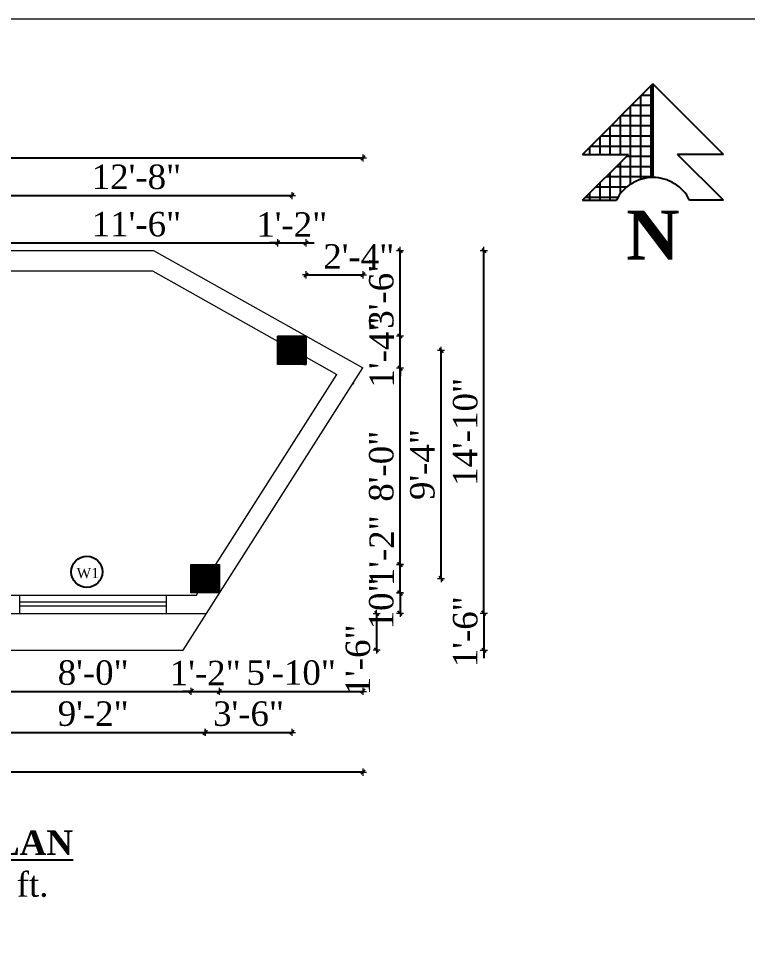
# Model space of a CAD drawing. Header units: inches. Extents: x 4069 to 291496, y -47643 to 12535.
# Drawn here: x 38352.1 to 38709.7, y 1313.5 to 1771.4 of the extents above; entities that cross this region are included whole.
import ezdxf

# ---------------------------------------------------------------- set-up
doc = ezdxf.new("R2010")
doc.units = ezdxf.units.IN
doc.header["$LTSCALE"] = 5
doc.header["$MEASUREMENT"] = 0
for name, color, linetype, lineweight in [('A-WALL', 7, 'Continuous', 9), ('Dimension', 7, 'Continuous', 18), ('ele1', 21, 'Continuous', 20)]:
    doc.layers.add(name, color=color, linetype=linetype, lineweight=lineweight)
doc.layers.add('dim line', color=7, linetype='Continuous', lineweight=15, true_color=0xfab2b2)
doc.layers.add('TEXT', color=6, linetype='Continuous')
doc.layers.add('WALL', color=7, linetype='Continuous')
doc.styles.add('ordinary', font='times.ttf')
doc.styles.get("Standard").update_dxf_attribs({"font": 'arial.ttf'})
doc.dimstyles.new('Copy of 96', dxfattribs={"dimtxt": 7, "dimasz": 4, "dimexe": 0.5, "dimexo": 0.5, "dimgap": 3, "dimtad": 1, "dimdec": 1, "dimzin": 11, "dimdsep": 46, "dimlunit": 4, "dimtxsty": 'ordinary', "dimblk": 'OBLIQUE', "dimcen": 0.09, "dimse1": 1, "dimse2": 1, "dimclrt": 6, "dimazin": 0, "dimtfac": 1, "dimtdec": 1, "dimtix": 1, "dimtmove": 2, "dimatfit": 3, "dimldrblk": 'leader', "dimfxl": 0.5, "dimfxlon": 1, "dimtolj": 1, "dimtzin": 0, "dimarcsym": 0})
pattern_1 = [(45, (13794.99021, 0), (-0.08838834765, 0.08838834765), [])]

# ---------------------------------------------------------------- blocks, each defined once
blk = doc.blocks.new('SDEGH')
at = {"layer": 'TEXT'}
h = blk.add_hatch(dxfattribs=at)
h.set_pattern_fill('NET', color=256, scale=40, style=0)
h.set_pattern_definition([(0, (43922.391, -13181.093), (0, 5), []), (90, (43922.391, -13181.093), (-5, 3e-16), [])])
h.paths.add_polyline_path([(52300.82, -9226.07), (52266.28, -9260.61), (52288.77, -9260.61), (52266.28, -9283.1), (52282.84, -9283.1, -0.284572), (52300.82, -9271.97)])
blk.add_line((52300.82, -9226.07), (52300.82, -9271.97), dxfattribs=at)
at = {"layer": 'WALL'}
for p, q in [((52266.28, -9260.61), (52300.82, -9226.07)), ((52335.35, -9260.61), (52300.82, -9226.07)), ((52266.28, -9260.61), (52288.77, -9260.61)), ((52266.28, -9283.1), (52288.77, -9260.61)), ((52335.35, -9260.61), (52312.86, -9260.61)), ((52335.35, -9283.1), (52312.86, -9260.61)), ((52266.28, -9283.1), (52282.84, -9283.1)), ((52335.35, -9283.1), (52318.79, -9283.1))]:
    blk.add_line(p, q, dxfattribs=at)
blk.add_arc((52300.82, -9292.04), 20.08, 26.4605, 153.5395, dxfattribs=at)
at = {"layer": 'Defpoints', "insert": (52287.65, -9288.16), "char_height": 24, "width": 23.16, "attachment_point": 1}
blk.add_mtext('{\\fTimes New Roman|b1|i0|c0|p18;N}', dxfattribs=at)
blk = doc.blocks.new('oblique')
at = {"color": 0, "lineweight": -2}
blk.add_line((0.25, 0.25), (-0.25, -0.25), dxfattribs=at)
at = {"layer": 'dim line', "lineweight": 9}
for p, q in [((-0.4375, 0), (0.4375, 0)), ((0, 0.4375), (0, -0.4375))]:
    blk.add_line(p, q, dxfattribs=at)
blk = doc.blocks.new('*D1648')
at = {"layer": 'A-WALL', "color": 0, "lineweight": -2, "ltscale": 5, "transparency": 16777216}
blk.add_line((38340.69, 1441.48), (38436.69, 1441.48), dxfattribs=at)
at = {"layer": 'Defpoints', "color": 0, "ltscale": 5, "transparency": 16777216}
for p in [(38340.69, 1489.72, -58.17), (38436.69, 1489.72), (38436.69, 1441.48)]:
    blk.add_point(p, dxfattribs=at)
at = {"layer": 'A-WALL', "color": 0, "lineweight": -2, "ltscale": 5, "transparency": 16777216, "xscale": 4, "yscale": 4, "zscale": 4, "rotation": 180}
blk.add_blockref('oblique', (38340.69, 1441.48), dxfattribs=at)
at = {"layer": 'A-WALL', "color": 0, "lineweight": -2, "ltscale": 5, "transparency": 16777216, "xscale": 4, "yscale": 4, "zscale": 4}
blk.add_blockref('oblique', (38436.69, 1441.48), dxfattribs=at)
at = {"layer": 'A-WALL', "color": 6, "ltscale": 5, "transparency": 16777216, "insert": (38388.69, 1450.58), "char_height": 12, "attachment_point": 5, "style": 'ordinary'}
blk.add_mtext('\\A1;8\'-0"', dxfattribs=at)
blk = doc.blocks.new('_OBLIQUE')
at = {"color": 0, "linetype": 'ByBlock'}
blk.add_line((-0.5, -0.5), (0.5, 0.5), dxfattribs=at)
blk = doc.blocks.new('leader')
at = {"layer": 'Dimension'}
for p, q in [((0, -4.33), (0, 4.33)), ((-4.42, 0), (4.42, 0))]:
    blk.add_line(p, q, dxfattribs=at)
blk = doc.blocks.new('*D1649')
at = {"layer": 'A-WALL', "color": 0, "lineweight": -2, "ltscale": 5, "transparency": 16777216}
for p, q in [((38436.69, 1441.48), (38432.69, 1441.48)), ((38436.69, 1441.48), (38450.69, 1441.48)), ((38450.69, 1441.48), (38454.69, 1441.48))]:
    blk.add_line(p, q, dxfattribs=at)
at = {"layer": 'Defpoints', "color": 0, "ltscale": 5, "transparency": 16777216}
for p in [(38436.69, 1489.72), (38450.69, 1489.72, -58.17), (38450.69, 1441.48)]:
    blk.add_point(p, dxfattribs=at)
at = {"layer": 'A-WALL', "color": 0, "lineweight": -2, "ltscale": 5, "transparency": 16777216, "xscale": 4, "yscale": 4, "zscale": 4}
blk.add_blockref('oblique', (38436.69, 1441.48), dxfattribs=at)
at = {"layer": 'A-WALL', "color": 0, "lineweight": -2, "ltscale": 5, "transparency": 16777216, "xscale": 4, "yscale": 4, "zscale": 4, "rotation": 180}
blk.add_blockref('oblique', (38450.69, 1441.48), dxfattribs=at)
at = {"layer": 'A-WALL', "color": 6, "ltscale": 5, "transparency": 16777216, "insert": (38443.69, 1450.48), "char_height": 12, "attachment_point": 5, "style": 'ordinary'}
blk.add_mtext('\\A1;1\'-2"', dxfattribs=at)
blk = doc.blocks.new('*D1651')
at = {"layer": 'A-WALL', "color": 0, "lineweight": -2, "ltscale": 5, "transparency": 16777216}
blk.add_line((38333.69, 1421.35), (38443.69, 1421.35), dxfattribs=at)
at = {"layer": 'Defpoints', "color": 0, "ltscale": 5, "transparency": 16777216}
for p in [(38333.69, 1496.72, -58.17), (38443.69, 1496.72, -58.17), (38443.69, 1421.35)]:
    blk.add_point(p, dxfattribs=at)
at = {"layer": 'A-WALL', "color": 0, "lineweight": -2, "ltscale": 5, "transparency": 16777216, "xscale": 4, "yscale": 4, "zscale": 4, "rotation": 180}
blk.add_blockref('oblique', (38333.69, 1421.35), dxfattribs=at)
at = {"layer": 'A-WALL', "color": 0, "lineweight": -2, "ltscale": 5, "transparency": 16777216, "xscale": 4, "yscale": 4, "zscale": 4}
blk.add_blockref('oblique', (38443.69, 1421.35), dxfattribs=at)
at = {"layer": 'A-WALL', "color": 6, "ltscale": 5, "transparency": 16777216, "insert": (38388.69, 1430.47), "char_height": 12, "attachment_point": 5, "style": 'ordinary'}
blk.add_mtext('\\A1;9\'-2"', dxfattribs=at)
blk = doc.blocks.new('*D1626')
at = {"layer": 'A-WALL', "color": 0, "lineweight": -2, "ltscale": 5, "transparency": 16777216}
blk.add_line((38521.03, 1401.81), (38107.36, 1401.81), dxfattribs=at)
at = {"layer": 'Defpoints', "color": 0, "ltscale": 5, "transparency": 16777216}
for p in [(38521.03, 1600.06, -58), (38107.36, 1489.72, -58.17), (38107.36, 1401.81)]:
    blk.add_point(p, dxfattribs=at)
at = {"layer": 'A-WALL', "color": 0, "lineweight": -2, "ltscale": 5, "transparency": 16777216, "xscale": 4, "yscale": 4, "zscale": 4, "rotation": 180}
blk.add_blockref('oblique', (38107.36, 1401.81), dxfattribs=at)
at = {"layer": 'A-WALL', "color": 0, "lineweight": -2, "ltscale": 5, "transparency": 16777216, "xscale": 4, "yscale": 4, "zscale": 4}
blk.add_blockref('oblique', (38521.03, 1401.81), dxfattribs=at)
at = {"layer": 'A-WALL', "color": 6, "ltscale": 5, "transparency": 16777216, "insert": (38314.19, 1410.92), "char_height": 12, "attachment_point": 5, "style": 'ordinary'}
blk.add_mtext('\\A1;34\'-6"', dxfattribs=at)
blk = doc.blocks.new('*D1628')
at = {"layer": 'A-WALL', "color": 0, "lineweight": -2, "ltscale": 5, "transparency": 16777216}
blk.add_line((38340.69, 1661.43), (38479.14, 1661.43), dxfattribs=at)
at = {"layer": 'Defpoints', "color": 0, "ltscale": 5, "transparency": 16777216}
for p in [(38479.14, 1661.43), (38340.69, 1615.72, -58.17), (38479.14, 1615.72, -58.17)]:
    blk.add_point(p, dxfattribs=at)
at = {"layer": 'A-WALL', "color": 0, "lineweight": -2, "ltscale": 5, "transparency": 16777216, "xscale": 4, "yscale": 4, "zscale": 4, "rotation": 180}
blk.add_blockref('oblique', (38340.69, 1661.43), dxfattribs=at)
at = {"layer": 'A-WALL', "color": 0, "lineweight": -2, "ltscale": 5, "transparency": 16777216, "xscale": 4, "yscale": 4, "zscale": 4}
blk.add_blockref('oblique', (38479.14, 1661.43), dxfattribs=at)
at = {"layer": 'A-WALL', "color": 6, "ltscale": 5, "transparency": 16777216, "insert": (38409.92, 1670.53), "char_height": 12, "attachment_point": 5, "style": 'ordinary'}
blk.add_mtext('\\A1;11\'-6"', dxfattribs=at)
blk = doc.blocks.new('*D1656')
at = {"layer": 'A-WALL', "color": 0, "lineweight": -2, "ltscale": 5, "transparency": 16777216}
for p, q in [((38479.14, 1661.43), (38475.14, 1661.43)), ((38479.14, 1661.43), (38493.14, 1661.43)), ((38493.14, 1661.43), (38497.14, 1661.43))]:
    blk.add_line(p, q, dxfattribs=at)
at = {"layer": 'Defpoints', "color": 0, "ltscale": 5, "transparency": 16777216}
for p in [(38493.14, 1661.43), (38479.14, 1615.72, -58.17), (38493.14, 1615.72, -58.17)]:
    blk.add_point(p, dxfattribs=at)
at = {"layer": 'A-WALL', "color": 0, "lineweight": -2, "ltscale": 5, "transparency": 16777216, "xscale": 4, "yscale": 4, "zscale": 4}
blk.add_blockref('oblique', (38479.14, 1661.43), dxfattribs=at)
at = {"layer": 'A-WALL', "color": 0, "lineweight": -2, "ltscale": 5, "transparency": 16777216, "xscale": 4, "yscale": 4, "zscale": 4, "rotation": 180}
blk.add_blockref('oblique', (38493.14, 1661.43), dxfattribs=at)
at = {"layer": 'A-WALL', "color": 6, "ltscale": 5, "transparency": 16777216, "insert": (38486.14, 1670.43), "char_height": 12, "attachment_point": 5, "style": 'ordinary'}
blk.add_mtext('\\A1;1\'-2"', dxfattribs=at)
blk = doc.blocks.new('*D1658')
at = {"layer": 'A-WALL', "color": 0, "lineweight": -2, "ltscale": 5, "transparency": 16777216}
blk.add_line((38333.69, 1684.62), (38486.14, 1684.62), dxfattribs=at)
at = {"layer": 'Defpoints', "color": 0, "ltscale": 5, "transparency": 16777216}
for p in [(38486.14, 1684.62), (38333.69, 1608.72, -58.17), (38486.14, 1608.72, -58.17)]:
    blk.add_point(p, dxfattribs=at)
at = {"layer": 'A-WALL', "color": 0, "lineweight": -2, "ltscale": 5, "transparency": 16777216, "xscale": 4, "yscale": 4, "zscale": 4, "rotation": 180}
blk.add_blockref('oblique', (38333.69, 1684.62), dxfattribs=at)
at = {"layer": 'A-WALL', "color": 0, "lineweight": -2, "ltscale": 5, "transparency": 16777216, "xscale": 4, "yscale": 4, "zscale": 4}
blk.add_blockref('oblique', (38486.14, 1684.62), dxfattribs=at)
at = {"layer": 'A-WALL', "color": 6, "ltscale": 5, "transparency": 16777216, "insert": (38409.92, 1693.73), "char_height": 12, "attachment_point": 5, "style": 'ordinary'}
blk.add_mtext('\\A1;12\'-8"', dxfattribs=at)
blk = doc.blocks.new('*D1630')
at = {"layer": 'A-WALL', "color": 0, "lineweight": -2, "ltscale": 5, "transparency": 16777216}
blk.add_line((38108.18, 1703.06), (38521.03, 1703.06), dxfattribs=at)
at = {"layer": 'Defpoints', "color": 0, "ltscale": 5, "transparency": 16777216}
for p in [(38521.03, 1703.06), (38108.18, 1615.72, -58.17), (38521.03, 1600.06, -58)]:
    blk.add_point(p, dxfattribs=at)
at = {"layer": 'A-WALL', "color": 0, "lineweight": -2, "ltscale": 5, "transparency": 16777216, "xscale": 4, "yscale": 4, "zscale": 4, "rotation": 180}
blk.add_blockref('oblique', (38108.18, 1703.06), dxfattribs=at)
at = {"layer": 'A-WALL', "color": 0, "lineweight": -2, "ltscale": 5, "transparency": 16777216, "xscale": 4, "yscale": 4, "zscale": 4}
blk.add_blockref('oblique', (38521.03, 1703.06), dxfattribs=at)
at = {"layer": 'A-WALL', "color": 6, "ltscale": 5, "transparency": 16777216, "insert": (38314.6, 1712.16), "char_height": 12, "attachment_point": 5, "style": 'ordinary'}
blk.add_mtext('\\A1;34\'-5"', dxfattribs=at)
blk = doc.blocks.new('*D1660')
at = {"layer": 'A-WALL', "color": 0, "lineweight": -2, "ltscale": 5, "transparency": 16777216}
blk.add_line((38493.14, 1645.77), (38521.03, 1645.77), dxfattribs=at)
at = {"layer": 'Defpoints', "color": 0, "ltscale": 5, "transparency": 16777216}
for p in [(38521.03, 1645.77), (38493.14, 1615.72, -58.17), (38521.03, 1600.06)]:
    blk.add_point(p, dxfattribs=at)
at = {"layer": 'A-WALL', "color": 0, "lineweight": -2, "ltscale": 5, "transparency": 16777216, "xscale": 4, "yscale": 4, "zscale": 4, "rotation": 180}
blk.add_blockref('oblique', (38493.14, 1645.77), dxfattribs=at)
at = {"layer": 'A-WALL', "color": 0, "lineweight": -2, "ltscale": 5, "transparency": 16777216, "xscale": 4, "yscale": 4, "zscale": 4}
blk.add_blockref('oblique', (38521.03, 1645.77), dxfattribs=at)
at = {"layer": 'A-WALL', "color": 6, "ltscale": 5, "transparency": 16777216, "insert": (38519.02, 1654.77), "char_height": 12, "attachment_point": 5, "style": 'ordinary'}
blk.add_mtext('\\A1;2\'-4"', dxfattribs=at)
blk = doc.blocks.new('*D1661')
at = {"layer": 'A-WALL', "color": 0, "lineweight": -2, "ltscale": 5, "transparency": 16777216}
blk.add_line((38450.69, 1441.48), (38521.03, 1441.48), dxfattribs=at)
at = {"layer": 'Defpoints', "color": 0, "ltscale": 5, "transparency": 16777216}
for p in [(38521.03, 1600.06, -116.34), (38450.69, 1489.72, -58.17), (38521.03, 1441.48)]:
    blk.add_point(p, dxfattribs=at)
at = {"layer": 'A-WALL', "color": 0, "lineweight": -2, "ltscale": 5, "transparency": 16777216, "xscale": 4, "yscale": 4, "zscale": 4, "rotation": 180}
blk.add_blockref('oblique', (38450.69, 1441.48), dxfattribs=at)
at = {"layer": 'A-WALL', "color": 0, "lineweight": -2, "ltscale": 5, "transparency": 16777216, "xscale": 4, "yscale": 4, "zscale": 4}
blk.add_blockref('oblique', (38521.03, 1441.48), dxfattribs=at)
at = {"layer": 'A-WALL', "color": 6, "ltscale": 5, "transparency": 16777216, "insert": (38485.86, 1450.58), "char_height": 12, "attachment_point": 5, "style": 'ordinary'}
blk.add_mtext('\\A1;5\'-10"', dxfattribs=at)
blk = doc.blocks.new('*D1633')
at = {"layer": 'A-WALL', "color": 0, "lineweight": -2, "ltscale": 5, "transparency": 16777216}
blk.add_line((38539.24, 1489.72), (38539.24, 1503.72), dxfattribs=at)
at = {"layer": 'Defpoints', "color": 0, "ltscale": 5, "transparency": 16777216}
for p in [(38450.69, 1503.72, -58.17), (38539.24, 1503.72), (38450.69, 1489.72, -58.17)]:
    blk.add_point(p, dxfattribs=at)
at = {"layer": 'A-WALL', "color": 0, "lineweight": -2, "ltscale": 5, "transparency": 16777216, "xscale": 4, "yscale": 4, "zscale": 4}
for p, rotation in [((38539.24, 1503.72), 90), ((38539.24, 1489.72), 270)]:
    blk.add_blockref('oblique', p, dxfattribs=dict(at, rotation=rotation))
at = {"layer": 'A-WALL', "color": 6, "ltscale": 5, "transparency": 16777216, "insert": (38530.24, 1510.43), "char_height": 12, "attachment_point": 5, "rotation": 90, "style": 'ordinary'}
blk.add_mtext('\\A1;1\'-2"', dxfattribs=at)
blk = doc.blocks.new('*D1634')
at = {"layer": 'A-WALL', "color": 0, "lineweight": -2, "ltscale": 5, "transparency": 16777216}
blk.add_line((38580.4, 1479.72), (38580.4, 1657.72), dxfattribs=at)
at = {"layer": 'Defpoints', "color": 0, "ltscale": 5, "transparency": 16777216}
for p in [(38418.36, 1657.72, -58.17), (38580.4, 1657.72), (38444.31, 1479.72, -58.17)]:
    blk.add_point(p, dxfattribs=at)
at = {"layer": 'A-WALL', "color": 0, "lineweight": -2, "ltscale": 5, "transparency": 16777216, "xscale": 4, "yscale": 4, "zscale": 4}
for p, rotation in [((38580.4, 1657.72), 90), ((38580.4, 1479.72), 270)]:
    blk.add_blockref('oblique', p, dxfattribs=dict(at, rotation=rotation))
at = {"layer": 'A-WALL', "color": 6, "ltscale": 5, "transparency": 16777216, "insert": (38571.3, 1568.72), "char_height": 12, "attachment_point": 5, "rotation": 90, "style": 'ordinary'}
blk.add_mtext('\\A1;14\'-10"', dxfattribs=at)
blk = doc.blocks.new('*D1635')
at = {"layer": 'A-WALL', "color": 0, "lineweight": -2, "ltscale": 5, "transparency": 16777216}
blk.add_line((38539.24, 1503.72), (38539.24, 1600.06), dxfattribs=at)
at = {"layer": 'Defpoints', "color": 0, "ltscale": 5, "transparency": 16777216}
for p in [(38521.03, 1600.06, -116.34), (38539.24, 1600.06), (38450.69, 1503.72, -58.17)]:
    blk.add_point(p, dxfattribs=at)
at = {"layer": 'A-WALL', "color": 0, "lineweight": -2, "ltscale": 5, "transparency": 16777216, "xscale": 4, "yscale": 4, "zscale": 4}
for p, rotation in [((38539.24, 1600.06), 90), ((38539.24, 1503.72), 270)]:
    blk.add_blockref('oblique', p, dxfattribs=dict(at, rotation=rotation))
at = {"layer": 'A-WALL', "color": 6, "ltscale": 5, "transparency": 16777216, "insert": (38530.13, 1551.89), "char_height": 12, "attachment_point": 5, "rotation": 90, "style": 'ordinary'}
blk.add_mtext('\\A1;8\'-0"', dxfattribs=at)
blk = doc.blocks.new('*D1638')
at = {"layer": 'A-WALL', "color": 0, "lineweight": -2, "ltscale": 5, "transparency": 16777216}
for p, q in [((38539.24, 1615.72), (38539.24, 1619.72)), ((38539.24, 1600.06), (38539.24, 1615.72)), ((38539.24, 1600.06), (38539.24, 1596.06))]:
    blk.add_line(p, q, dxfattribs=at)
at = {"layer": 'Defpoints', "color": 0, "ltscale": 5, "transparency": 16777216}
for p in [(38493.14, 1615.72, -58.17), (38539.24, 1615.72), (38521.03, 1600.06, -116.34)]:
    blk.add_point(p, dxfattribs=at)
at = {"layer": 'A-WALL', "color": 0, "lineweight": -2, "ltscale": 5, "transparency": 16777216, "xscale": 4, "yscale": 4, "zscale": 4}
for p, rotation in [((38539.24, 1615.72), 270), ((38539.24, 1600.06), 90)]:
    blk.add_blockref('oblique', p, dxfattribs=dict(at, rotation=rotation))
at = {"layer": 'A-WALL', "color": 6, "ltscale": 5, "transparency": 16777216, "insert": (38530.24, 1607.89), "char_height": 12, "attachment_point": 5, "rotation": 90, "style": 'ordinary'}
blk.add_mtext('\\A1;1\'-4"', dxfattribs=at)
blk = doc.blocks.new('*D1639')
at = {"layer": 'A-WALL', "color": 0, "lineweight": -2, "ltscale": 5, "transparency": 16777216}
blk.add_line((38539.24, 1489.72), (38539.24, 1479.72), dxfattribs=at)
at = {"layer": 'Defpoints', "color": 0, "ltscale": 5, "transparency": 16777216}
for p in [(38450.69, 1489.72, -58.17), (38444.31, 1479.72, -58), (38539.24, 1479.72)]:
    blk.add_point(p, dxfattribs=at)
at = {"layer": 'A-WALL', "color": 0, "lineweight": -2, "ltscale": 5, "transparency": 16777216, "xscale": 4, "yscale": 4, "zscale": 4}
for p, rotation in [((38539.24, 1489.72), 90), ((38539.24, 1479.72), 270)]:
    blk.add_blockref('oblique', p, dxfattribs=dict(at, rotation=rotation))
at = {"layer": 'A-WALL', "color": 6, "ltscale": 5, "transparency": 16777216, "insert": (38530.13, 1484.61), "char_height": 12, "attachment_point": 5, "rotation": 90, "style": 'ordinary'}
blk.add_mtext('\\A1;10"', dxfattribs=at)
blk = doc.blocks.new('*D1664')
at = {"layer": 'A-WALL', "color": 0, "lineweight": -2, "ltscale": 5, "transparency": 16777216}
blk.add_line((38539.24, 1615.72), (38539.24, 1657.72), dxfattribs=at)
at = {"layer": 'Defpoints', "color": 0, "ltscale": 5, "transparency": 16777216}
for p in [(38418.36, 1657.72), (38539.24, 1657.72), (38493.14, 1615.72, -58.17)]:
    blk.add_point(p, dxfattribs=at)
at = {"layer": 'A-WALL', "color": 0, "lineweight": -2, "ltscale": 5, "transparency": 16777216, "xscale": 4, "yscale": 4, "zscale": 4}
for p, rotation in [((38539.24, 1657.72), 90), ((38539.24, 1615.72), 270)]:
    blk.add_blockref('oblique', p, dxfattribs=dict(at, rotation=rotation))
at = {"layer": 'A-WALL', "color": 6, "ltscale": 5, "transparency": 16777216, "insert": (38530.13, 1636.72), "char_height": 12, "attachment_point": 5, "rotation": 90, "style": 'ordinary'}
blk.add_mtext('\\A1;3\'-6"', dxfattribs=at)
blk = doc.blocks.new('*D1662')
at = {"layer": 'A-WALL', "color": 0, "lineweight": -2, "ltscale": 5, "transparency": 16777216}
blk.add_line((38527.76, 1479.72), (38527.76, 1461.72), dxfattribs=at)
at = {"layer": 'Defpoints', "color": 0, "ltscale": 5, "transparency": 16777216}
for p in [(38444.31, 1479.72, -58), (38432.84, 1461.72), (38527.76, 1461.72)]:
    blk.add_point(p, dxfattribs=at)
at = {"layer": 'A-WALL', "color": 0, "lineweight": -2, "ltscale": 5, "transparency": 16777216, "xscale": 4, "yscale": 4, "zscale": 4}
for p, rotation in [((38527.76, 1479.72), 90), ((38527.76, 1461.72), 270)]:
    blk.add_blockref('oblique', p, dxfattribs=dict(at, rotation=rotation))
at = {"layer": 'A-WALL', "color": 6, "ltscale": 5, "transparency": 16777216, "insert": (38518.66, 1456.91), "char_height": 12, "attachment_point": 5, "rotation": 90, "style": 'ordinary'}
blk.add_mtext('\\A1;1\'-6"', dxfattribs=at)
blk = doc.blocks.new('*D1641')
at = {"layer": 'A-WALL', "color": 0, "lineweight": -2, "ltscale": 5, "transparency": 16777216}
blk.add_line((38559.38, 1496.72), (38559.38, 1608.72), dxfattribs=at)
at = {"layer": 'Defpoints', "color": 0, "ltscale": 5, "transparency": 16777216}
for p in [(38486.14, 1608.72, -58.17), (38559.38, 1608.72), (38443.69, 1496.72, -58.17)]:
    blk.add_point(p, dxfattribs=at)
at = {"layer": 'A-WALL', "color": 0, "lineweight": -2, "ltscale": 5, "transparency": 16777216, "xscale": 4, "yscale": 4, "zscale": 4}
for p, rotation in [((38559.38, 1608.72), 90), ((38559.38, 1496.72), 270)]:
    blk.add_blockref('oblique', p, dxfattribs=dict(at, rotation=rotation))
at = {"layer": 'A-WALL', "color": 6, "ltscale": 5, "transparency": 16777216, "insert": (38550.26, 1552.72), "char_height": 12, "attachment_point": 5, "rotation": 90, "style": 'ordinary'}
blk.add_mtext('\\A1;9\'-4"', dxfattribs=at)
blk = doc.blocks.new('*D1642')
at = {"layer": 'A-WALL', "color": 0, "lineweight": -2, "ltscale": 5, "transparency": 16777216}
for p, q in [((38580.4, 1479.72), (38580.4, 1483.72)), ((38580.4, 1479.72), (38580.4, 1461.72)), ((38580.4, 1461.72), (38580.4, 1457.72))]:
    blk.add_line(p, q, dxfattribs=at)
at = {"layer": 'Defpoints', "color": 0, "ltscale": 5, "transparency": 16777216}
for p in [(38444.31, 1479.72, -58.17), (38432.84, 1461.72, -58), (38580.4, 1461.72)]:
    blk.add_point(p, dxfattribs=at)
at = {"layer": 'A-WALL', "color": 0, "lineweight": -2, "ltscale": 5, "transparency": 16777216, "xscale": 4, "yscale": 4, "zscale": 4}
for p, rotation in [((38580.4, 1479.72), 270), ((38580.4, 1461.72), 90)]:
    blk.add_blockref('oblique', p, dxfattribs=dict(at, rotation=rotation))
at = {"layer": 'A-WALL', "color": 6, "ltscale": 5, "transparency": 16777216, "insert": (38571.3, 1470.72), "char_height": 12, "attachment_point": 5, "rotation": 90, "style": 'ordinary'}
blk.add_mtext('\\A1;1\'-6"', dxfattribs=at)
blk = doc.blocks.new('*D1666')
at = {"layer": 'A-WALL', "color": 0, "lineweight": -2, "ltscale": 5, "transparency": 16777216}
blk.add_line((38443.69, 1421.35), (38486.14, 1421.35), dxfattribs=at)
at = {"layer": 'Defpoints', "color": 0, "ltscale": 5, "transparency": 16777216}
for p in [(38486.14, 1608.72, -58.17), (38443.69, 1496.72, -58.17), (38486.14, 1421.35)]:
    blk.add_point(p, dxfattribs=at)
at = {"layer": 'A-WALL', "color": 0, "lineweight": -2, "ltscale": 5, "transparency": 16777216, "xscale": 4, "yscale": 4, "zscale": 4, "rotation": 180}
blk.add_blockref('oblique', (38443.69, 1421.35), dxfattribs=at)
at = {"layer": 'A-WALL', "color": 0, "lineweight": -2, "ltscale": 5, "transparency": 16777216, "xscale": 4, "yscale": 4, "zscale": 4}
blk.add_blockref('oblique', (38486.14, 1421.35), dxfattribs=at)
at = {"layer": 'A-WALL', "color": 6, "ltscale": 5, "transparency": 16777216, "insert": (38464.92, 1430.46), "char_height": 12, "attachment_point": 5, "style": 'ordinary'}
blk.add_mtext('\\A1;3\'-6"', dxfattribs=at)

msp = doc.modelspace()

# ---------------------------------------------------------------- hatches: boundary and pattern name
at = {"layer": 'A-WALL', "ltscale": 5}
h = msp.add_hatch(dxfattribs=at)
h.set_pattern_fill('ANSI31', color=256)
h.set_pattern_definition(pattern_1)
h.paths.add_polyline_path([(38479.14297, 1601.72114), (38493.14297, 1601.72114), (38493.14297, 1615.72114), (38479.14297, 1615.72114)])
h = msp.add_hatch(dxfattribs=at)
h.set_pattern_fill('ANSI31', color=256)
h.set_pattern_definition(pattern_1)
h.paths.add_polyline_path([(38436.68935, 1503.72114), (38436.68935, 1489.72114), (38450.68935, 1489.72114), (38450.68935, 1503.72114)])

# ---------------------------------------------------------------- linework, layer by layer
for p, q in [((38108.45262, 1657.72114), (38418.36353, 1657.72114)), ((38418.36353, 1657.72114), (38521.02639, 1600.06038)), ((38117.38752, 1647.72114), (38417.78953, 1647.72114)), ((38417.78953, 1647.72114), (38479.18066, 1613.24072)), ((38493.14297, 1615.72114), (38479.14297, 1615.72114)), ((38493.14297, 1605.39876), (38508.32181, 1596.87354)), ((38432.84042, 1461.72114), (38521.02639, 1600.06038)), ((38448.94072, 1503.72114), (38508.32181, 1596.87354)), ((38516.18105, 1592.45938), (38516.61909, 1592.21335)), ((38116.34937, 1488.72114), (38439.37879, 1488.72114)), ((38352.4999, 1488.72114), (38352.4999, 1479.72114)), ((38424.4999, 1488.72114), (38424.4999, 1479.72114)), ((38439.37879, 1488.72114), (38440.01625, 1489.72114)), ((38424.4999, 1485.22114), (38352.4999, 1485.22114)), ((38107.29042, 1479.72114), (38444.31473, 1479.72114)), ((38424.4999, 1483.22114), (38352.4999, 1483.22114)), ((38107.17289, 1461.72114), (38432.84042, 1461.72114))]:
    msp.add_line(p, q, dxfattribs=at)
at = {"layer": 'A-WALL', "ltscale": 5, "elevation": -58.16904}
for points in [[(38479.14297, 1615.72114), (38493.14297, 1615.72114), (38493.14297, 1601.72114), (38479.14297, 1601.72114)], [(38436.68935, 1503.72114), (38450.68935, 1503.72114), (38450.68935, 1489.72114), (38436.68935, 1489.72114)]]:
    msp.add_lwpolyline(points, close=True, dxfattribs=at)
at = {"layer": 'ele1', "elevation": -58.16904}
msp.add_lwpolyline([(36094.27095, 1771.3776), (39179.2354, 1771.3776), (39179.2354, -383.95537), (36094.27095, -383.95537)], close=True, dxfattribs=at)
msp.add_lwpolyline([(36094.27095, 1771.3776), (39179.2354, 1771.3776), (39179.2354, -383.95537), (36094.27095, -383.95537)], close=True, dxfattribs=at)
at = {"layer": 'TEXT'}
msp.add_circle((38385.6104, 1500.05258, -58.16904), 7.64038, dxfattribs=at)

# ---------------------------------------------------------------- block references
at = {"layer": 'WALL'}
msp.add_blockref('SDEGH', (-13637.44963, 10965.42696, -58.16904), dxfattribs=at)

# ---------------------------------------------------------------- texts
at = {"layer": 'TEXT', "style": 'ordinary'}
msp.add_text('W1', height=5, rotation=0.0003881, dxfattribs=at).set_placement((38380.5774, 1496.98846, -58.16904))
at = {"layer": 'TEXT', "char_height": 12, "width": 219.8150831, "attachment_point": 8, "rotation": 359.9996119, "style": 'ordinary'}
for s, insert in [('{\\fTimes New Roman|b1|i0|c0|p18;\\LFIRST FLOOR PLAN}', (38290.72184, 1361.08287)), ('AREA = 458.09sq. ft.', (38287.13707, 1336.84211))]:
    msp.add_mtext(s, dxfattribs=dict(at, insert=insert))

# ---------------------------------------------------------------- dimensions: what is measured, and where the dimension line sits
at = {"layer": 'A-WALL', "ltscale": 5}
for base, p1, p2, picture, middle in [((38521.02639, 1703.05625), (38108.17839, 1615.72114, -58.16904), (38521.02639, 1600.06038, -58), '*D1630', (38314.60239, 1712.16007)), ((38486.14297, 1684.62344), (38333.68935, 1608.72114, -58.16904), (38486.14297, 1608.72114, -58.16904), '*D1658', (38409.91616, 1693.72727)), ((38479.14297, 1661.43026), (38340.68935, 1615.72114, -58.16904), (38479.14297, 1615.72114, -58.16904), '*D1628', (38409.91616, 1670.53408)), ((38493.14297, 1661.43026), (38479.14297, 1615.72114, -58.16904), (38493.14297, 1615.72114, -58.16904), '*D1656', (38486.14297, 1670.43026)), ((38486.14297, 1421.35193), (38443.68935, 1496.72114, -58.16904), (38486.14297, 1608.72114, -58.16904), '*D1666', (38464.91616, 1430.45575)), ((38107.35571, 1401.81193), (38521.02639, 1600.06038, -58), (38107.35571, 1489.72114, -58.16904), '*D1626', (38314.19105, 1410.91575)), ((38521.02639, 1441.47646), (38450.68935, 1489.72114, -58.16904), (38521.02639, 1600.06038, -116.33808), '*D1661', (38485.85787, 1450.58029)), ((38443.68935, 1421.35193), (38333.68935, 1496.72114, -58.16904), (38443.68935, 1496.72114, -58.16904), '*D1651', (38388.68935, 1430.47305)), ((38436.68935, 1441.47646), (38340.68935, 1489.72114, -58.16904), (38436.68935, 1489.72114), '*D1648', (38388.68935, 1450.58029)), ((38450.68935, 1441.47646), (38436.68935, 1489.72114), (38450.68935, 1489.72114, -58.16904), '*D1649', (38443.68935, 1450.47646))]:
    dim = msp.add_linear_dim(base=base, p1=p1, p2=p2, dimstyle='Copy of 96', override={"dimtxt": 12, "dimdec": 0, "dimblk": 'oblique', "dimtdec": 0, "dimarcsym": 1}, dxfattribs=at)
    dim.commit()
    dim.dimension.update_dxf_attribs({"geometry": picture, "text_midpoint": middle})
dim = msp.add_linear_dim(base=(38521.02639, 1645.7695), p1=(38493.14297, 1615.72114, -58.16904), p2=(38521.02639, 1600.06038), dimstyle='Copy of 96', override={"dimtxt": 12, "dimdec": 0, "dimblk": 'oblique', "dimtdec": 0, "dimarcsym": 1}, dxfattribs=at)
dim.commit()
dim.dimension.update_dxf_attribs({"geometry": '*D1660', "text_midpoint": (38519.0183, 1654.7695), "dimtype": 160})
for base, p1, p2, picture, middle in [((38580.40485, 1657.72114), (38444.31473, 1479.72114, -58.16904), (38418.36353, 1657.72114, -58.16904), '*D1634', (38571.30103, 1568.72114)), ((38539.23561, 1657.72114), (38493.14297, 1615.72114, -58.16904), (38418.36353, 1657.72114), '*D1664', (38530.13179, 1636.72114)), ((38539.23561, 1615.72114), (38521.02639, 1600.06038, -116.33808), (38493.14297, 1615.72114, -58.16904), '*D1638', (38530.23561, 1607.89076)), ((38559.37693, 1608.72114), (38443.68935, 1496.72114, -58.16904), (38486.14297, 1608.72114, -58.16904), '*D1641', (38550.2558, 1552.72114)), ((38539.23561, 1600.06038), (38450.68935, 1503.72114, -58.16904), (38521.02639, 1600.06038, -116.33808), '*D1635', (38530.13179, 1551.89076)), ((38580.40485, 1461.72114), (38444.31473, 1479.72114, -58.16904), (38432.84042, 1461.72114, -58), '*D1642', (38571.30103, 1470.72114))]:
    dim = msp.add_linear_dim(base=base, p1=p1, p2=p2, angle=90, dimstyle='Copy of 96', override={"dimtxt": 12, "dimdec": 0, "dimblk": 'oblique', "dimtdec": 0, "dimarcsym": 1}, dxfattribs=at)
    dim.commit()
    dim.dimension.update_dxf_attribs({"geometry": picture, "text_midpoint": middle})
for base, p1, p2, picture, middle in [((38539.23561, 1503.72114), (38450.68935, 1489.72114, -58.16904), (38450.68935, 1503.72114, -58.16904), '*D1633', (38530.23561, 1510.42624)), ((38539.23561, 1479.72114), (38450.68935, 1489.72114, -58.16904), (38444.31473, 1479.72114, -58), '*D1639', (38530.13179, 1484.6103)), ((38527.7613, 1461.72114), (38444.31473, 1479.72114, -58), (38432.84042, 1461.72114), '*D1662', (38518.65748, 1456.90865))]:
    dim = msp.add_linear_dim(base=base, p1=p1, p2=p2, angle=90, dimstyle='Copy of 96', override={"dimtxt": 12, "dimdec": 0, "dimblk": 'oblique', "dimtdec": 0, "dimarcsym": 1}, dxfattribs=at)
    dim.commit()
    dim.dimension.update_dxf_attribs({"geometry": picture, "text_midpoint": middle, "dimtype": 160})

doc.saveas('drawing.dxf')
